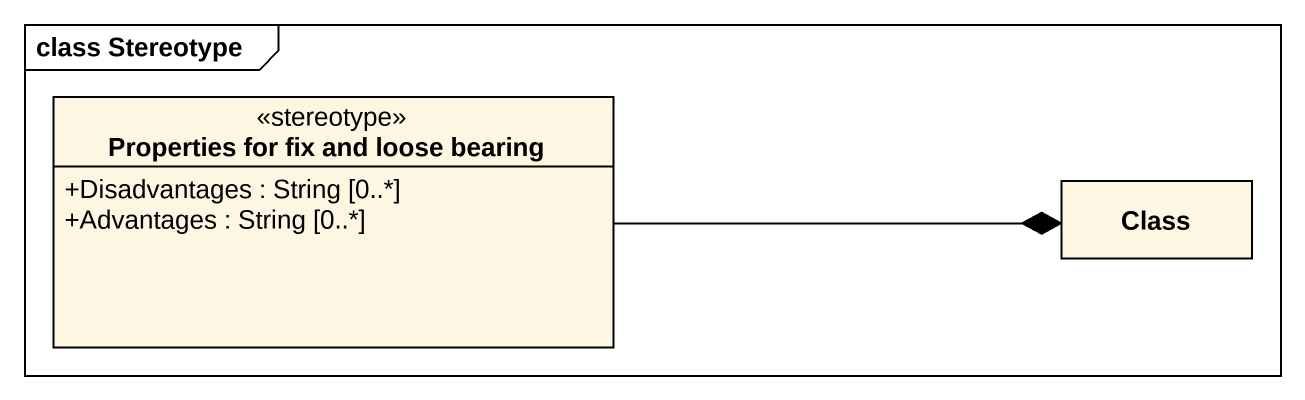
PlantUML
@startuml
mainframe class Stereotype
hide circle
hide empty members
skinparam classAttributeIconSize 0
class "Properties for fix and loose bearing" as Properties_for_fix_and <<stereotype>> {
  +Disadvantages : String [0..*]
  +Advantages : String [0..*]
}
class "Class" as Class_
Properties_for_fix_and -right-* Class_
@enduml
